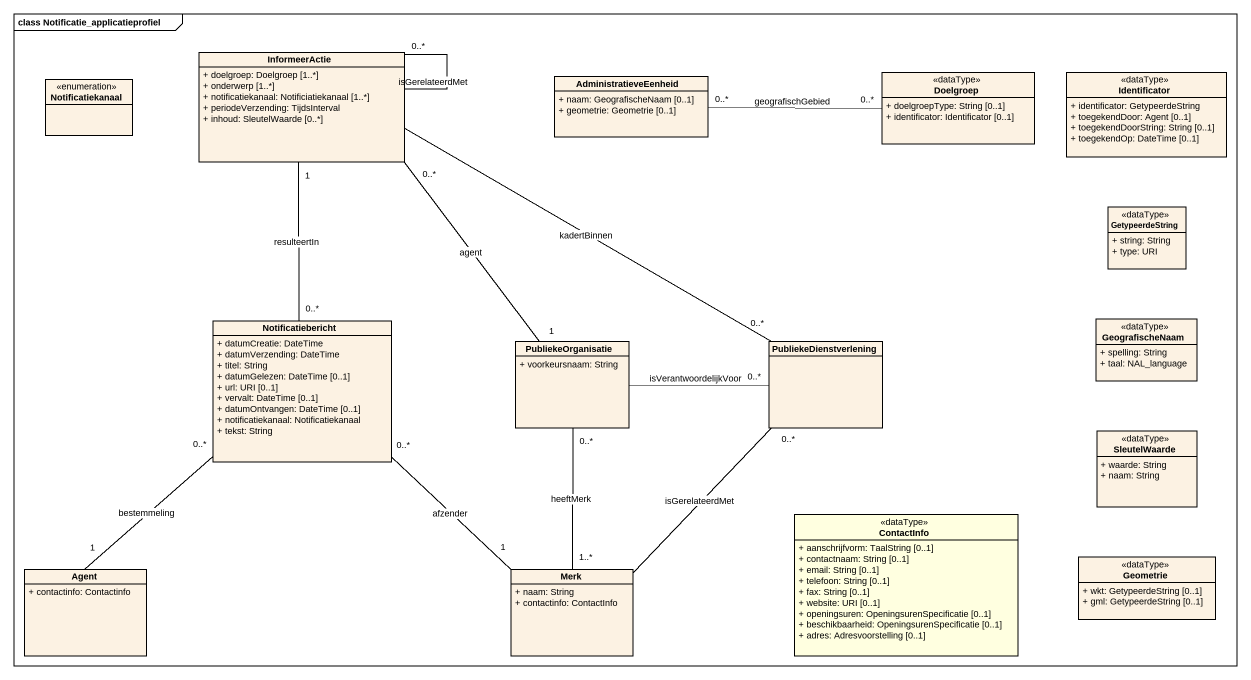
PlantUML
@startuml
mainframe class Notificatie_applicatieprofiel
hide circle
hide empty members
skinparam classAttributeIconSize 0
enum Notificatiekanaal
class InformeerActie {
  + doelgroep: Doelgroep [1..*]
  + onderwerp [1..*]
  + notificatiekanaal: Notificiatiekanaal [1..*]
  + periodeVerzending: TijdsInterval
  + inhoud: SleutelWaarde [0..*]
}
class AdministratieveEenheid {
  + naam: GeografischeNaam [0..1]
  + geometrie: Geometrie [0..1]
}
class Doelgroep <<dataType>> {
  + doelgroepType: String [0..1]
  + identificator: Identificator [0..1]
}
class Identificator <<dataType>> {
  + identificator: GetypeerdeString
  + toegekendDoor: Agent [0..1]
  + toegekendDoorString: String [0..1]
  + toegekendOp: DateTime [0..1]
}
class GetypeerdeString <<dataType>> {
  + string: String
  + type: URI
}
class Notificatiebericht {
  + datumCreatie: DateTime
  + datumVerzending: DateTime
  + titel: String
  + datumGelezen: DateTime [0..1]
  + url: URI [0..1]
  + vervalt: DateTime [0..1]
  + datumOntvangen: DateTime [0..1]
  + notificatiekanaal: Notificatiekanaal
  + tekst: String
}
class PubliekeOrganisatie {
  + voorkeursnaam: String
}
class PubliekeDienstverlening
class GeografischeNaam <<dataType>> {
  + spelling: String
  + taal: NAL_language
}
class SleutelWaarde <<dataType>> {
  + waarde: String
  + naam: String
}
class ContactInfo <<dataType>> #FFFFE0 {
  + aanschrijfvorm: TaalString [0..1]
  + contactnaam: String [0..1]
  + email: String [0..1]
  + telefoon: String [0..1]
  + fax: String [0..1]
  + website: URI [0..1]
  + openingsuren: OpeningsurenSpecificatie [0..1]
  + beschikbaarheid: OpeningsurenSpecificatie [0..1]
  + adres: Adresvoorstelling [0..1]
}
class "Agent" as Agent_ {
  + contactinfo: Contactinfo
}
class Merk {
  + naam: String
  + contactinfo: ContactInfo
}
class Geometrie <<dataType>> {
  + wkt: GetypeerdeString [0..1]
  + gml: GetypeerdeString [0..1]
}
InformeerActie -- "0..*" InformeerActie : isGerelateerdMet
InformeerActie "1" -- "0..*" Notificatiebericht : resulteertIn
InformeerActie "0..*" -- "1" PubliekeOrganisatie : agent
InformeerActie -right- "0..*" PubliekeDienstverlening : kadertBinnen
Doelgroep "0..*" -left- "0..*" AdministratieveEenheid : geografischGebied
Notificatiebericht "0..*" -- "1" Agent_ : bestemmeling
Notificatiebericht "0..*" -- "1" Merk : afzender
PubliekeOrganisatie -right- "0..*" PubliekeDienstverlening : isVerantwoordelijkVoor
PubliekeOrganisatie "0..*" -- "1..*" Merk : heeftMerk
Merk -up- "0..*" PubliekeDienstverlening : isGerelateerdMet
@enduml
